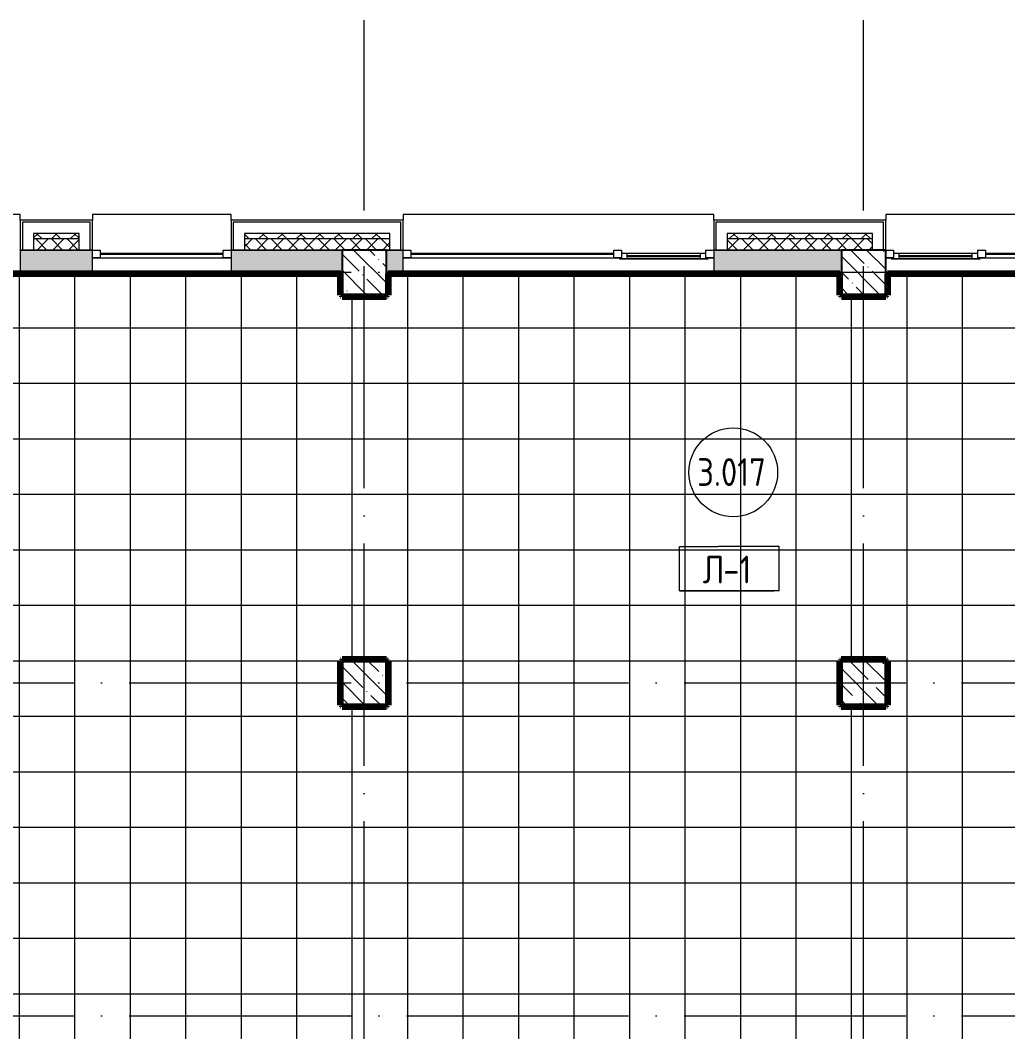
# Model space of a CAD drawing. Header units: millimetres. Extents: x 97 to 215964, y -4577 to 60645.
# Drawn here: x 96748 to 105648, y 51533 to 60645 of the extents above; entities that cross this region are included whole.
import ezdxf

# ---------------------------------------------------------------- set-up
doc = ezdxf.new("R2010")
doc.units = ezdxf.units.MM
doc.linetypes.add('ADSK_Линия сетки', pattern=[2500, 2000, -250, 0, -250])
for name, color, linetype, lineweight in [('A-AREA-____-IDEN', 2, 'Continuous', 20), ('A-FLOR-____-IDEN', 11, 'Continuous', 20), ('A-FLOR-____-PATT', 8, 'Continuous', 9), ('A-GLAZ-____-MCUT', 151, 'Continuous', 9), ('A-GLAZ-____-OTLN', 151, 'Continuous', 9), ('A-WALL-____-MCUT', 113, 'Continuous', 9), ('A-WALL-____-PATT', 111, 'Continuous', 9), ('A-WALL-FNSH-MCUT', 113, 'Continuous', 9), ('I-WALL-____-OTLN', 2, 'Continuous', 9), ('S-COLS-____-MCUT', 52, 'Continuous', 9), ('S-COLS-____-OTLN', 52, 'Continuous', 9), ('S-GRID-____-OTLN', 1, 'Continuous', 9)]:
    doc.layers.add(name, color=color, linetype=linetype, lineweight=lineweight)
doc.styles.add('GOST Common', font='GOST_Common.ttf', dxfattribs={"width": 0.9, "height": 250})

# ---------------------------------------------------------------- blocks, each defined once
blk = doc.blocks.new('Окно_СКБ_2Ст1 - Окно_СКБ_2Ст_2800_ОК11Л-29018712-О_АИ_ПП_8_400_Целиком')
at = {"layer": 'A-GLAZ-____-MCUT', "color": 90}
for p, q in [((-1400, -195), (-1400, -125)), ((-1400, -125), (-1330, -125)), ((-1330, -125), (-1330, -195)), ((-570, -155), (-1330, -155)), ((-1330, -155), (-1330, -195)), ((-1280, -205), (-1280, -155)), ((-620, -205), (-620, -155)), ((-570, -195), (-570, -125)), ((-570, -125), (-500, -125)), ((-570, -195), (-570, -155)), ((-500, -125), (-500, -195)), ((1330, -195), (1330, -125)), ((1330, -125), (1400, -125)), ((1400, -125), (1400, -195)), ((-1330, -195), (-1400, -195)), ((-1330, -195), (-1350, -195)), ((-1350, -195), (-1350, -205)), ((-1350, -205), (-550, -205)), ((-550, -205), (-1350, -205)), ((-500, -195), (-570, -195)), ((-550, -195), (-570, -195)), ((-550, -205), (-550, -195)), ((1400, -195), (1330, -195))]:
    blk.add_line(p, q, dxfattribs=at)
at = {"layer": 'A-GLAZ-____-MCUT', "color": 10, "lineweight": 5}
for p, q in [((-1280, -175), (-620, -175)), ((1330, -155), (-500, -155)), ((1330, -165), (-500, -165)), ((-620, -185), (-1280, -185))]:
    blk.add_line(p, q, dxfattribs=at)
at = {"layer": 'A-GLAZ-____-OTLN', "color": 10, "lineweight": 5}
for p, q in [((-1400, -195), (-1350, -195)), ((-550, -195), (1400, -195))]:
    blk.add_line(p, q, dxfattribs=at)
blk = doc.blocks.new('Окно_СКБ_2Ст1 - Окно_СКБ_2Ст_2800_ОК11-29018754-О_АИ_ПП_8_400_Целиком')
at = {"layer": 'A-GLAZ-____-MCUT', "color": 90}
for p, q in [((-1400, -195), (-1400, -125)), ((-1400, -125), (-1330, -125)), ((-1330, -125), (-1330, -195)), ((500, -195), (500, -125)), ((500, -125), (570, -125)), ((570, -125), (570, -195)), ((1330, -155), (570, -155)), ((570, -155), (570, -195)), ((620, -205), (620, -155)), ((1280, -205), (1280, -155)), ((1330, -195), (1330, -125)), ((1330, -125), (1400, -125)), ((1330, -195), (1330, -155)), ((1400, -125), (1400, -195)), ((-1330, -195), (-1400, -195)), ((570, -195), (500, -195)), ((570, -195), (550, -195)), ((550, -195), (550, -205)), ((550, -205), (1350, -205)), ((1350, -205), (550, -205)), ((1400, -195), (1330, -195)), ((1350, -195), (1330, -195)), ((1350, -205), (1350, -195))]:
    blk.add_line(p, q, dxfattribs=at)
at = {"layer": 'A-GLAZ-____-MCUT', "color": 10, "lineweight": 5}
for p, q in [((500, -155), (-1330, -155)), ((500, -165), (-1330, -165)), ((620, -175), (1280, -175)), ((1280, -185), (620, -185))]:
    blk.add_line(p, q, dxfattribs=at)
at = {"layer": 'A-GLAZ-____-OTLN', "color": 10, "lineweight": 5}
for p, q in [((-1400, -195), (550, -195)), ((1350, -195), (1400, -195))]:
    blk.add_line(p, q, dxfattribs=at)
blk = doc.blocks.new('WNW_Отлив1 - Отлив_металлический 2-28596055-О_АИ_ПП_8_400_Целиком')
at = {"layer": 'A-GLAZ-____-OTLN', "color": 10, "lineweight": 5}
for p, q in [((450, 320), (-450, 320)), ((-450, 320), (-450, 270)), ((450, 270), (450, 320))]:
    blk.add_line(p, q, dxfattribs=at)
blk = doc.blocks.new('WNW_Отлив1 - Отлив_металлический 2-28596384-О_АИ_ПП_8_400_Целиком')
at = {"layer": 'A-GLAZ-____-OTLN', "color": 10, "lineweight": 5}
for p, q in [((1400, 320), (-1400, 320)), ((-1400, 320), (-1400, 270)), ((1400, 270), (1400, 320))]:
    blk.add_line(p, q, dxfattribs=at)
blk = doc.blocks.new('BSC_Колонна _Прямоугольная - 400x400-V47-О_АИ_ПП_8_400_Целиком')
at = {"layer": 'S-COLS-____-OTLN', "lineweight": 5}
h = blk.add_hatch(dxfattribs=at)
h.set_pattern_fill('FP_56', color=256, style=0, pattern_type=2)
h.set_pattern_definition([(135, (-41049.98, -54675), (-142.5619, -142.5619), []), (135, (-40907.42, -54675), (-142.5619, -142.5619), [252.016, -50.403, 3.353, -47.05])])
h.paths.add_polyline_path([(-200, -200), (200, -200), (200, 200), (-200, 200)])
at = {"layer": 'S-COLS-____-MCUT', "color": 130, "lineweight": 25}
for p, q in [((200, 200), (-200, 200)), ((-200, 200), (-200, -200)), ((200, -200), (200, 200)), ((-200, -200), (200, -200))]:
    blk.add_line(p, q, dxfattribs=at)
blk = doc.blocks.new('BSC_Колонна _Прямоугольная - 400x400-V48-О_АИ_ПП_8_400_Целиком')
at = {"layer": 'S-COLS-____-OTLN', "lineweight": 5}
h = blk.add_hatch(dxfattribs=at)
h.set_pattern_fill('FP_57', color=256, style=0, pattern_type=2)
h.set_pattern_definition([(135, (-45549.98, -54675), (-142.5619, -142.5619), []), (135, (-45407.42, -54675), (-142.5619, -142.5619), [252.016, -50.403, 3.353, -47.05])])
h.paths.add_polyline_path([(-200, -200), (200, -200), (200, 200), (-200, 200)])
at = {"layer": 'S-COLS-____-MCUT', "color": 130, "lineweight": 25}
for p, q in [((200, 200), (-200, 200)), ((-200, 200), (-200, -200)), ((200, -200), (200, 200)), ((-200, -200), (200, -200))]:
    blk.add_line(p, q, dxfattribs=at)
blk = doc.blocks.new('BSC_Колонна _Прямоугольная - 400x400-V53-О_АИ_ПП_8_400_Целиком')
at = {"layer": 'S-COLS-____-OTLN', "lineweight": 5}
h = blk.add_hatch(dxfattribs=at)
h.set_pattern_fill('FP_62', color=256, style=0, pattern_type=2)
h.set_pattern_definition([(135, (-41049.98, -58375), (-142.5619, -142.5619), []), (135, (-40907.42, -58375), (-142.5619, -142.5619), [252.016, -50.403, 3.353, -47.05])])
h.paths.add_polyline_path([(-200, -200), (200, -200), (200, 200), (-200, 200)])
at = {"layer": 'S-COLS-____-MCUT', "color": 130, "lineweight": 25}
for p, q in [((200, 200), (-200, 200)), ((-200, 200), (-200, -200)), ((200, -200), (200, 200)), ((-200, -200), (200, -200))]:
    blk.add_line(p, q, dxfattribs=at)
blk = doc.blocks.new('BSC_Колонна _Прямоугольная - 400x400-V54-О_АИ_ПП_8_400_Целиком')
at = {"layer": 'S-COLS-____-OTLN', "lineweight": 5}
h = blk.add_hatch(dxfattribs=at)
h.set_pattern_fill('FP_63', color=256, style=0, pattern_type=2)
h.set_pattern_definition([(135, (-45549.98, -58375), (-142.5619, -142.5619), []), (135, (-45407.42, -58375), (-142.5619, -142.5619), [252.016, -50.403, 3.353, -47.05])])
h.paths.add_polyline_path([(-200, -200), (200, -200), (200, 200), (-200, 200), (-200, -116.8)])
at = {"layer": 'S-COLS-____-MCUT', "color": 130, "lineweight": 25}
for p, q in [((200, 200), (-200, 200)), ((-200, 200), (-200, -200)), ((200, -200), (200, 200)), ((-200, -200), (200, -200))]:
    blk.add_line(p, q, dxfattribs=at)
blk = doc.blocks.new('Окно_СКБ_1Ст1 - 120_Окно_СКБ_1Ст_1250_ОК14Л-29018784-О_АИ_ПП_8_400_Целиком')
at = {"layer": 'A-GLAZ-____-MCUT', "color": 90}
for p, q in [((-625, -195), (-625, -125)), ((-625, -125), (-555, -125)), ((-555, -125), (-555, -195)), ((555, -195), (555, -125)), ((555, -125), (625, -125)), ((625, -125), (625, -195)), ((-555, -195), (-625, -195)), ((625, -195), (555, -195))]:
    blk.add_line(p, q, dxfattribs=at)
at = {"layer": 'A-GLAZ-____-MCUT', "color": 10, "lineweight": 5}
for p, q in [((555, -155), (-555, -155)), ((555, -165), (-555, -165))]:
    blk.add_line(p, q, dxfattribs=at)
at = {"layer": 'A-GLAZ-____-OTLN', "color": 10, "lineweight": 5}
blk.add_line((-625, -195), (625, -195), dxfattribs=at)
blk = doc.blocks.new('WNW_Отлив1 - Отлив_металлический 2-28598996-О_АИ_ПП_8_400_Целиком')
at = {"layer": 'A-GLAZ-____-OTLN', "color": 10, "lineweight": 5}
for p, q in [((625, 320), (-625, 320)), ((-625, 320), (-625, 270)), ((625, 270), (625, 320))]:
    blk.add_line(p, q, dxfattribs=at)
blk = doc.blocks.new('0083_СОШ675_АР_R22_rvt-1-О_АИ_ПП_8_400_Целиком')
at = {"layer": 'A-WALL-____-PATT', "lineweight": 5}
h = blk.add_hatch(dxfattribs=at)
h.set_pattern_fill('FP_9', color=10, style=0, pattern_type=2)
h.set_pattern_definition([(135, (0, 0), (-84.85281, -84.85281), []), (225, (0, 0), (84.85281, -84.85281), [])])
h.paths.add_polyline_path([(69260, 58675), (69260, 58725), (63140.2, 58725), (63140.2, 58675), (68654.6, 58675)])
h.paths.add_polyline_path([(61700.2, 58675), (61700.2, 58725), (61290, 58725), (61290, 58675), (61422.4, 58675)])
h.paths.add_polyline_path([(60150, 58675), (60150, 58725), (52970.2, 58725), (52970.2, 58675), (59850.2, 58675)])
h.paths.add_polyline_path([(49930.2, 58675), (49930.2, 58725), (48670.2, 58725), (48670.2, 58675), (49788.2, 58675)])
h.paths.add_polyline_path([(51070.2, 58675), (51480.2, 58675), (51480.2, 58725), (51070.2, 58725)])
h.paths.add_polyline_path([(44320.2, 58675), (45630.2, 58675), (45630.2, 58725), (44320.2, 58725)])
h.paths.add_polyline_path([(41280.2, 58675), (41280.2, 58725), (39970.2, 58725), (39970.2, 58675), (40983.8, 58675)])
h.paths.add_polyline_path([(36930, 58675), (36930, 58725), (35620.2, 58725), (35620.2, 58675), (36581.7, 58675)])
h.paths.add_polyline_path([(38468.3, 58675), (38480.2, 58675), (38480.2, 58725), (38070, 58725), (38070, 58675)])
h.paths.add_polyline_path([(32179.5, 58675), (32580.2, 58675), (32580.2, 58725), (31270, 58725), (31270, 58675), (31550.6, 58675)])
h.paths.add_polyline_path([(28230, 58675), (28230, 58725), (24015, 58725), (24015, 58675), (27148.5, 58675)])
h.paths.add_polyline_path([(22025, 58675), (22525, 58675), (22525, 58725), (22025, 58725)])
h.paths.add_polyline_path([(20885, 58675), (20885, 58725), (12870, 58725), (12870, 58675), (20859.7, 58675)])
h.paths.add_polyline_path([(9539.8, 58675), (9830, 58675), (9830, 58725), (8870, 58725), (8870, 58675), (8911, 58675)])
h.paths.add_polyline_path([(7430, 58675), (7430, 58725), (-350, 58725), (-350, 58675), (7024.3, 58675)])
h = blk.add_hatch(dxfattribs=at)
h.set_pattern_fill('FP_16', color=10, style=0, pattern_type=2)
h.set_pattern_definition([(45, (0, 0), (-70.71068, 70.71068), []), (135, (0, 0), (-70.71068, -70.71068), [])])
h.paths.add_polyline_path([(69260, 58575), (69260, 58675), (63140.2, 58675), (63140.2, 58575), (69050, 58575)])
h.paths.add_polyline_path([(61290, 58575), (61700.2, 58575), (61700.2, 58675), (61290, 58675)])
h.paths.add_polyline_path([(59250, 58575), (60150, 58575), (60150, 58675), (52970.2, 58675), (52970.2, 58575), (58850, 58575)])
h.paths.add_polyline_path([(51480.2, 58575), (51480.2, 58675), (51070.2, 58675), (51070.2, 58575)])
h.paths.add_polyline_path([(49650, 58575), (49650, 58575), (49930.2, 58575), (49930.2, 58675), (48670.2, 58675), (48670.2, 58575), (49159.3, 58575)])
h.paths.add_polyline_path([(45350, 58575), (45350, 58575), (45630.2, 58575), (45630.2, 58675), (44320.2, 58675), (44320.2, 58575), (44757.1, 58575)])
h.paths.add_polyline_path([(41250, 58575), (41280.2, 58575), (41280.2, 58675), (39970.2, 58675), (39970.2, 58575), (40983.8, 58575)])
h.paths.add_polyline_path([(38468.3, 58575), (38480.2, 58575), (38480.2, 58675), (38070, 58675), (38070, 58575)])
h.paths.add_polyline_path([(36930, 58575), (36930, 58675), (35620.2, 58675), (35620.2, 58575), (36581.7, 58575)])
h.paths.add_polyline_path([(31725, 58575), (32580.2, 58575), (32580.2, 58675), (31270, 58675), (31270, 58575), (31550.6, 58575)])
h.paths.add_polyline_path([(27075, 58575), (28230, 58575), (28230, 58675), (24015, 58675), (24015, 58575), (25890.7, 58575)])
h.paths.add_polyline_path([(22525, 58575), (22525, 58675), (22025, 58675), (22025, 58575), (22431.9, 58575)])
h.paths.add_polyline_path([(20859.7, 58575), (20885, 58575), (20885, 58675), (12870, 58675), (12870, 58575), (19601.9, 58575)])
h.paths.add_polyline_path([(8870, 58575), (9830, 58575), (9830, 58675), (8870, 58675)])
h.paths.add_polyline_path([(7024.3, 58575), (7430, 58575), (7430, 58675), (-300, 58675), (-300, 58575), (4508.8, 58575)])
h = blk.add_hatch(dxfattribs=at)
h.set_pattern_fill('FP_69', color=10, style=0, pattern_type=2)
h.set_pattern_definition([(50, (0, 0), (364.3679, -31.8783), [38.1, -419.1]), (355, (0, 0), (-70.4859, 382.1133), [30.48, -335.28]), (100.451, (30.36, -2.66), (293.885, 350.2334), [32.38, -356.18]), (46.184, (0, 101.6), (542.1585, -84.0858), [57.15, -628.65]), (96.636, (45.2, 94.6), (474.805, 494.8554), [48.57, -534.27]), (351.184, (0, 101.6), (474.8102, 494.85), [45.72, -502.92]), (21, (50.8, 76.2), (303.2285, -204.5305), [38.1, -419.1]), (326, (50.8, 76.2), (123.6039, 368.376), [30.48, -335.28]), (71.451, (76.07, 59.16), (426.8341, 163.8427), [32.38, -356.18]), (37.5, (0, 0), (6.17665, 169.11015), [16.764, -314.452, 16.764, -323.596, -336.55]), (37.5, (0, 0), (6.17665, 169.11015), [-671.576, 16.764, -319.786]), (7.5, (0, 0), (133.63888, 200.3615), [16.764, -177.292, 16.764, -306.832, -128.27]), (7.5, (0, 0), (133.63888, 200.3615), [-517.652, 16.764, -111.506]), (327.5, (-113.28, 0), (271.18182, -11.45836), [16.764, -110.236, 16.764, -379.476, -525.78]), (327.5, (-113.28, 0), (271.18182, -11.45836), [-523.24, 16.764, -509.016]), (317.5, (-164.08, 0), (296.2585, 50.85285), [16.764, -148.336, 16.764, -246.38, -373.38]), (317.5, (-164.08, 0), (296.2585, 50.85285), [-428.244, 16.764, -356.616])])
h.paths.add_polyline_path([(69050, 58375), (69050, 58575), (63750, 58575), (63750, 58375), (68654.6, 58375)])
h.paths.add_polyline_path([(63309.1, 58375), (63350, 58375), (63350, 58575), (63020.2, 58575), (63020.2, 58375)])
h.paths.add_polyline_path([(61422.4, 58375), (61820.2, 58375), (61820.2, 58575), (61170, 58575), (61170, 58375)])
h.paths.add_polyline_path([(60270, 58375), (60270, 58575), (59250, 58575), (59250, 58375), (59850.2, 58375)])
h.paths.add_polyline_path([(58850, 58375), (58850, 58575), (54750, 58575), (54750, 58375), (58592.5, 58375)])
h.paths.add_polyline_path([(52850.2, 58375), (54350, 58375), (54350, 58575), (52850.2, 58575)])
h.paths.add_polyline_path([(51045.9, 58375), (51600.2, 58375), (51600.2, 58575), (50950.2, 58575), (50950.2, 58375)])
h.paths.add_polyline_path([(49650, 58375), (49650, 58575), (48550.2, 58575), (48550.2, 58375), (49159.3, 58375)])
h.paths.add_polyline_path([(50050, 58375), (50050.2, 58375), (50050, 58575)])
h.paths.add_polyline_path([(44757.1, 58375), (45350, 58375), (45350, 58575), (44200.2, 58575), (44200.2, 58375)])
h.paths.add_polyline_path([(41400.2, 58375), (41400.2, 58575), (41250, 58575), (41250, 58375)])
h.paths.add_polyline_path([(40355, 58375), (40850, 58375), (40850, 58575), (39850.2, 58575), (39850.2, 58375)])
h.paths.add_polyline_path([(37050, 58375), (37050, 58575), (36350, 58575), (36350, 58375), (36581.7, 58375)])
h.paths.add_polyline_path([(37950, 58375), (38600.2, 58375), (38600.2, 58575), (37950, 58575)])
h.paths.add_polyline_path([(35950, 58375), (35950, 58575), (35500.2, 58575), (35500.2, 58375)])
h.paths.add_polyline_path([(32700.2, 58375), (32700.2, 58575), (31725, 58575), (31725, 58375), (32179.5, 58375)])
at = {"layer": 'A-WALL-____-MCUT', "color": 10, "lineweight": 5}
for p, q in [((37970, 58825), (37970, 58575)), ((38580.2, 58825), (37970, 58825)), ((38580.2, 58575), (38580.2, 58825)), ((39870.2, 58825), (39870.2, 58575)), ((41380.2, 58825), (39870.2, 58825)), ((41380.2, 58575), (41380.2, 58825)), ((44220.2, 58825), (44220.2, 58575)), ((45730.2, 58825), (44220.2, 58825)), ((45730.2, 58575), (45730.2, 58825)), ((38070, 58725), (38070, 58675)), ((38480.2, 58725), (38070, 58725)), ((38480.2, 58675), (38480.2, 58725)), ((39970.2, 58725), (39970.2, 58675)), ((41280.2, 58725), (39970.2, 58725)), ((41280.2, 58675), (41280.2, 58725)), ((44320.2, 58725), (44320.2, 58675)), ((45630.2, 58725), (44320.2, 58725)), ((45630.2, 58675), (45630.2, 58725)), ((38070, 58675), (38070, 58575)), ((38480.2, 58675), (38070, 58675)), ((38480.2, 58575), (38480.2, 58675)), ((39970.2, 58675), (39970.2, 58575)), ((41280.2, 58675), (39970.2, 58675)), ((41280.2, 58575), (41280.2, 58675)), ((44320.2, 58675), (44320.2, 58575)), ((45630.2, 58675), (44320.2, 58675)), ((45630.2, 58575), (45630.2, 58675))]:
    blk.add_line(p, q, dxfattribs=at)
at = {"layer": 'A-WALL-____-MCUT', "color": 50, "lineweight": 13}
for p, q in [((37950, 58575), (37970, 58575)), ((37950, 58575), (37950, 58375)), ((37970, 58575), (37950, 58575)), ((37970, 58575), (38070, 58575)), ((38070, 58575), (37970, 58575)), ((38070, 58575), (38480.2, 58575)), ((38480.2, 58575), (38070, 58575)), ((38480.2, 58575), (38580.2, 58575)), ((38580.2, 58575), (38480.2, 58575)), ((38580.2, 58575), (38600.2, 58575)), ((38600.2, 58575), (38580.2, 58575)), ((38600.2, 58375), (38600.2, 58575)), ((39850.2, 58575), (39870.2, 58575)), ((39850.2, 58575), (39850.2, 58375)), ((39870.2, 58575), (39850.2, 58575)), ((39870.2, 58575), (39970.2, 58575)), ((39970.2, 58575), (39870.2, 58575)), ((39970.2, 58575), (40850, 58575)), ((40850, 58575), (39970.2, 58575)), ((41250, 58575), (41280.2, 58575)), ((41280.2, 58575), (41250, 58575)), ((41280.2, 58575), (41380.2, 58575)), ((41380.2, 58575), (41280.2, 58575)), ((41380.2, 58575), (41400.2, 58575)), ((41400.2, 58575), (41380.2, 58575)), ((41400.2, 58375), (41400.2, 58575)), ((44200.2, 58575), (44220.2, 58575)), ((44200.2, 58575), (44200.2, 58375)), ((44220.2, 58575), (44200.2, 58575)), ((44220.2, 58575), (44320.2, 58575)), ((44320.2, 58575), (44220.2, 58575)), ((44320.2, 58575), (45350, 58575)), ((45350, 58575), (44320.2, 58575)), ((45750, 58575), (45750.2, 58575)), ((45750.2, 58575), (45750, 58575)), ((45750.2, 58375), (45750.2, 58575)), ((37950, 58375), (38600.2, 58375)), ((39850.2, 58375), (40850, 58375)), ((41250, 58375), (41400.2, 58375)), ((44200.2, 58375), (45350, 58375)), ((45750, 58375), (45750.2, 58375))]:
    blk.add_line(p, q, dxfattribs=at)
at = {"layer": 'A-WALL-FNSH-MCUT', "color": 90}
for p, q in [((38600.2, 58845), (37950, 58845)), ((37950, 58845), (37950, 58575)), ((38600.2, 58575), (38600.2, 58845)), ((41400.2, 58845), (39850.2, 58845)), ((39850.2, 58845), (39850.2, 58575)), ((41400.2, 58575), (41400.2, 58845)), ((45750.2, 58845), (44200.2, 58845)), ((44200.2, 58845), (44200.2, 58575)), ((45750.2, 58575), (45750.2, 58845))]:
    blk.add_line(p, q, dxfattribs=at)
at = {"layer": 'I-WALL-____-OTLN', "color": 90}
for p, q in [((44200.2, 58375), (41400.2, 58375)), ((48550.2, 58375), (45750.2, 58375))]:
    blk.add_line(p, q, dxfattribs=at)
at = {"layer": 'A-GLAZ-____-OTLN', "color": 90, "lineweight": 9}
for name, p in [('WNW_Отлив1 - Отлив_металлический 2-28596055-О_АИ_ПП_8_400_Целиком', (37500, 58575)), ('WNW_Отлив1 - Отлив_металлический 2-28598996-О_АИ_ПП_8_400_Целиком', (39225.2, 58575)), ('WNW_Отлив1 - Отлив_металлический 2-28596384-О_АИ_ПП_8_400_Целиком', (42800.2, 58575)), ('WNW_Отлив1 - Отлив_металлический 2-28596384-О_АИ_ПП_8_400_Целиком', (47150.2, 58575)), ('Окно_СКБ_1Ст1 - 120_Окно_СКБ_1Ст_1250_ОК14Л-29018784-О_АИ_ПП_8_400_Целиком', (39225.2, 58700)), ('Окно_СКБ_2Ст1 - Окно_СКБ_2Ст_2800_ОК11-29018754-О_АИ_ПП_8_400_Целиком', (42800.2, 58700)), ('Окно_СКБ_2Ст1 - Окно_СКБ_2Ст_2800_ОК11Л-29018712-О_АИ_ПП_8_400_Целиком', (47150.2, 58700))]:
    blk.add_blockref(name, p, dxfattribs=at)
at = {"layer": 'S-COLS-____-OTLN', "color": 90, "lineweight": 9}
for name, p in [('BSC_Колонна _Прямоугольная - 400x400-V53-О_АИ_ПП_8_400_Целиком', (41050, 58375)), ('BSC_Колонна _Прямоугольная - 400x400-V54-О_АИ_ПП_8_400_Целиком', (45550, 58375)), ('BSC_Колонна _Прямоугольная - 400x400-V47-О_АИ_ПП_8_400_Целиком', (41050, 54675)), ('BSC_Колонна _Прямоугольная - 400x400-V48-О_АИ_ПП_8_400_Целиком', (45550, 54675))]:
    blk.add_blockref(name, p, dxfattribs=at)
blk = doc.blocks.new('ADSK_Марка_Перекрытие - Типоразмер_ADSK_Марка-158127-О_АИ_ПП_8_400_Целиком')
at = {"layer": 'A-FLOR-____-IDEN'}
for p, q in [((-4.5, 4), (-1, 4)), ((-4.5, 0), (-4.5, 4)), ((4.5, 4), (-1, 4)), ((4.5, 0), (4.5, 4)), ((4.5, 0), (-4.5, 0)), ((-4.5, 0), (4, 0))]:
    blk.add_line(p, q, dxfattribs=at)
blk = doc.blocks.new('ADSK_Марка_Помещение_ОдноЗначение - Номер-159740-О_АИ_ПП_8_400_Целиком')
at = {"layer": 'A-AREA-____-IDEN'}
blk.add_circle((0, 0), 4, dxfattribs=at)

msp = doc.modelspace()

# ---------------------------------------------------------------- hatches: boundary and pattern name
at = {"layer": 'A-FLOR-____-PATT'}
h = msp.add_hatch(dxfattribs=at)
h.set_pattern_fill('FP_199', color=256, style=0, pattern_type=2)
h.set_pattern_definition([(0, (109740.37, 54875), (0, 500), []), (90, (109740.37, 54875), (-500, 3e-14), [])])
h.paths.add_polyline_path([(113347.887824, 51375.000586), (113347.915173, 51374.999414), (113617.089904, 51374.999414)])
h.paths.add_polyline_path([(125947.887824, 51374.999414), (125947.887824, 51390.000586), (128047.865903, 51390.000586), (128047.865903, 54660.000586), (126587.910289, 54660.000586), (126587.910289, 54675), (125487.910289, 54675), (125487.910289, 54660.000586), (124717.887824, 54660.000586), (124717.881378, 54795), (123727.865903, 54795), (123727.865903, 54675), (123617.887824, 54675), (123617.887824, 54660.000586), (122562.875878, 54660.000586), (122562.875878, 54475), (122557.875878, 54475), (122557.875878, 54465), (122547.875878, 54465), (122547.865903, 54460), (122147.875878, 54460), (122147.865903, 54465), (122137.875878, 54465), (122137.875878, 54474.999414), (122132.875878, 54474.999414), (122132.875878, 58274.820999), (121887.875878, 58274.820999), (121887.875878, 58360.011786), (120477.865903, 58360.011786), (120477.865903, 58109.999414), (120462.865903, 58109.999414), (120462.887824, 57009.999414), (120477.865903, 57009.999414), (120477.865903, 54675.000586), (120472.865903, 54675.000586), (120472.865903, 54665.000586), (120462.865903, 54665.000586), (120462.865903, 54660.000586), (118062.865903, 54660.000586), (118062.865903, 54475.000586), (118057.865903, 54475), (118057.865903, 54465.000586), (118047.865903, 54465.000586), (118047.865903, 54460.000586), (117647.865903, 54460.000586), (117647.865903, 54465.000586), (117637.865903, 54465.000586), (117637.865903, 54475.000586), (117632.865903, 54475.000586), (117632.865903, 54655.001172), (117105.666932, 54655.001172), (117105.666932, 54660.000586), (113562.865903, 54660.000586), (113562.865903, 54475.000586), (113557.865903, 54475), (113557.865903, 54465.000586), (113547.865903, 54465.000586), (113547.865903, 54460.000586), (113147.865903, 54460.000586), (113147.865903, 54465.000586), (113137.865903, 54465.000586), (113137.865903, 54474.999414), (113132.865903, 54474.999414), (113132.865903, 54660.000586), (112277.865903, 54660.000586), (112277.865903, 54665.000586), (112267.865903, 54665.000586), (112267.865903, 54675.000586), (112262.865903, 54675.874627), (112262.865903, 55039.999414), (112277.865903, 55039.999414), (112277.865903, 55709.999414), (112262.865903, 55709.999414), (112262.865903, 56254.999414), (112277.865903, 56254.999414), (112277.865903, 56924.999414), (112262.865903, 56924.999414), (112262.865903, 57369.999414), (112277.865903, 57369.999414), (112277.865903, 58039.999414), (112262.865903, 58039.999414), (112262.865903, 58360), (108863.094875, 58360), (108863.094875, 58168.000586), (108858.094875, 58168.000586), (108858.094875, 58158.000586), (108848.094875, 58158.000586), (108847.865756, 58153.000586), (108447.865903, 58153.000586), (108447.844094, 58158.000586), (108437.865903, 58158.000586), (108437.865903, 58168.000586), (108432.865903, 58168.000586), (108432.865903, 58360), (104563.094875, 58360), (104563.094875, 58168.000586), (104558.094875, 58168.000586), (104558.094875, 58158.000586), (104548.094875, 58158.000586), (104547.865903, 58153.000586), (104147.887824, 58153.000586), (104147.844094, 58158.000586), (104137.887824, 58158.000586), (104137.887824, 58168.000586), (104132.887824, 58168.000586), (104132.887824, 58360), (100063.094875, 58360), (100063.094875, 58168.001172), (100058.094875, 58168.001172), (100058.094875, 58158.001172), (100048.094875, 58158.001172), (100047.844127, 58153.001172), (99647.865903, 58153.001172), (99647.844094, 58158.001172), (99637.865903, 58158.001172), (99637.865903, 58168.001172), (99632.865903, 58168.001172), (99632.865903, 58360.05818), (95163.116796, 58359.997374), (95163.116796, 58175.000586), (95158.116796, 58175), (95158.116796, 58165.000586), (95148.116796, 58165.000586), (95147.865803, 58160.000586), (94747.865903, 58160.000586), (94747.83858, 58165.000586), (94737.865903, 58165.000586), (94737.865903, 58175.000586), (94732.865903, 58175.903658), (94732.865903, 58360.05818), (91447.865903, 58359.153685), (91447.865903, 58099.999414), (91432.865903, 58099.999414), (91432.887824, 57429.999414), (91447.865903, 57429.999414), (91447.865903, 55609.999414), (91432.865903, 55609.999414), (91432.887824, 54939.999414), (91447.865903, 54939.999414), (91447.865903, 54374.999707), (91232.865903, 54374.999707), (91232.887824, 51674.999707), (91447.865903, 51674.999707), (91448.898748, 51390.000586), (95747.865903, 51390.000586), (95748.201936, 51374.999414), (98247.865903, 51374.999414), (98247.865903, 51390.000586), (105097.887824, 51390.000586), (105097.887824, 51375.000586), (106197.887824, 51374.999414), (106197.887824, 51390.000586), (111897.926742, 51390.000586), (111898.372184, 51374.999414), (112997.926742, 51374.999414), (112997.926742, 51390.000586), (114082.887824, 51390.000586), (114082.889081, 51375.000586), (116082.887824, 51374.999414), (116082.887824, 51390.000586), (124847.887824, 51390.000586), (124847.889934, 51375.000586), (124936.928693, 51375.000586)])
h.paths.add_polyline_path([(118167.865903, 51375), (118167.862527, 51375.000586), (118047.887824, 51375.000586)])
h.paths.add_polyline_path([(108586.050442, 54460), (108447.865903, 54460), (108447.865903, 54465), (108437.865903, 54465), (108437.865903, 54475), (108432.865903, 54475), (108432.865903, 54874.999414), (108437.865903, 54875), (108437.865903, 54885), (108447.865903, 54885), (108447.865903, 54890), (108847.843981, 54890), (108847.865903, 54885.000548), (108857.843981, 54885), (108857.843981, 54875), (108862.843981, 54874.124786), (108862.843981, 54474.999414), (108857.843981, 54474.999414), (108857.843981, 54465), (108847.843981, 54465), (108847.843981, 54460), (108763.581251, 54460)])
h.paths.add_polyline_path([(104147.865903, 54460), (104147.865903, 54465), (104137.865903, 54465), (104137.865903, 54474.999414), (104132.865903, 54475), (104132.865903, 54874.999414), (104137.865903, 54875), (104137.865903, 54885), (104147.865903, 54885), (104147.865903, 54890), (104547.843981, 54890), (104547.865903, 54885.000548), (104557.843981, 54885), (104557.843981, 54875), (104562.843981, 54874.999414), (104562.843981, 54475), (104557.843981, 54475), (104557.843981, 54465), (104547.843981, 54465), (104547.843981, 54460), (104484.408705, 54460)])
h.paths.add_polyline_path([(99647.865903, 54460), (99647.865903, 54465), (99637.865903, 54465), (99637.865903, 54475), (99632.865903, 54475), (99632.865903, 54874.999414), (99637.865903, 54875.000586), (99637.865903, 54885.000586), (99647.865903, 54885.000586), (99647.865903, 54890.000586), (100047.865803, 54890.000586), (100047.865903, 54885.000586), (100057.865903, 54885.000586), (100057.865903, 54875.000586), (100062.865903, 54874.999414), (100062.865903, 54475), (100057.865903, 54474.999414), (100057.865903, 54465), (100047.865903, 54465), (100047.865903, 54460), (100006.182048, 54460)])
h.paths.add_polyline_path([(94747.865903, 54460.000586), (94747.865903, 54465.000586), (94737.865903, 54465.000586), (94737.865903, 54475.000586), (94732.865903, 54475.000586), (94732.865903, 54875.000586), (94737.865903, 54875.000586), (94737.865903, 54885.000586), (94747.865903, 54885.000586), (94747.865903, 54890.000586), (95147.865903, 54890.000586), (95147.865903, 54885.000586), (95157.865903, 54885.000586), (95157.865903, 54875.000586), (95162.865903, 54874.999414), (95162.865903, 54474.999414), (95157.865903, 54474.999414), (95157.865903, 54465.000586), (95147.865903, 54465.000586), (95147.865903, 54460.000586), (95129.869685, 54460.000586)])
h.paths.add_polyline_path([(104183.890913, 58168.000586), (104548.094389, 58168.001072), (104547.865903, 58175), (104147.887824, 58174.638313), (104148.692441, 58168.000586)])
h.paths.add_polyline_path([(108847.017489, 58168.000586), (108848.094875, 58168.000586), (108847.865903, 58175.000586), (108447.865903, 58175), (108447.865903, 58168.000586), (108586.050442, 58168.000586)])
h.paths.add_polyline_path([(99781.731384, 58168.001172), (100048.094875, 58168.001172), (100047.843981, 58175), (99647.865903, 58175), (99647.865903, 58168.001172)])
h.paths.add_polyline_path([(95147.87909, 58175.000586), (95148.116796, 58175.011151), (95147.865903, 58175.000586)])
at = {"layer": 'A-WALL-____-PATT'}
for points in [[(99637.865903, 58365.05818), (99647.865903, 58365.05818), (99647.865903, 58375.05818), (95158.116796, 58375.05818), (95158.116796, 58365.05818), (99152.851451, 58365.05818)], [(99647.865903, 58168.001172), (99647.865903, 58365.05818), (99637.865903, 58365.05818), (99637.865903, 58168.001172)], [(100058.094875, 58168.001172), (100058.094875, 58365), (100048.094875, 58365), (100048.094875, 58168.001172)], [(104147.887824, 58168.000586), (104147.865903, 58365), (104137.887824, 58365), (104137.887824, 58168.000586), (104147.865903, 58168.000586)], [(104558.094875, 58158.000586), (104558.094875, 58365), (104548.094875, 58365), (104548.094875, 58158.000586)], [(99637.865903, 58158.001172), (100058.094875, 58158.001172), (100058.094875, 58168.001172), (99637.865903, 58168.001172)], [(104548.094875, 58158.000586), (104548.094875, 58168.000586), (104137.887824, 58168.000586), (104137.887824, 58158.000586), (104183.890913, 58158.000586)], [(100047.865903, 54875.000586), (100047.865903, 54885.000586), (99637.865903, 54885.000586), (99637.865903, 54875.000586), (99647.865903, 54875.000586)], [(99647.865903, 54465), (99647.865903, 54875), (99637.865917, 54875), (99637.865903, 54465)], [(100057.865903, 54475), (100057.865903, 54885.000586), (100047.865903, 54885.000586), (100047.865903, 54475)], [(104547.843981, 54875), (104547.843981, 54885), (104137.865903, 54885), (104137.865903, 54875), (104147.865903, 54875)], [(104147.865903, 54465), (104147.865903, 54875), (104137.865903, 54875), (104137.865903, 54465)], [(104557.843981, 54475), (104557.843981, 54885), (104547.843981, 54885), (104547.865903, 54475)], [(100047.865903, 54465), (100057.865903, 54465), (100057.865903, 54475), (99647.865903, 54475), (99647.865903, 54465)], [(104147.865903, 54465), (104557.843981, 54465), (104557.843981, 54475), (104147.865903, 54475)]]:
    msp.add_hatch(color=7, dxfattribs=at).paths.add_polyline_path(points)
h = msp.add_hatch(color=7, dxfattribs=at)
h.paths.add_polyline_path([(104137.887824, 58365), (104147.865903, 58365), (104147.865903, 58375), (102998.116796, 58375), (102998.116796, 58365), (103555.01098, 58365)])
h.paths.add_polyline_path([(100048.094875, 58365), (100198.116796, 58365), (100198.116796, 58375), (100047.865903, 58374.126258)])

# ---------------------------------------------------------------- linework, layer by layer
at = {"layer": 'A-WALL-____-MCUT', "color": 7}
for p, q in [((99647.865903, 58375.05818), (95148.116796, 58375.05818)), ((95158.116796, 58365.05818), (99637.865903, 58365.05818)), ((99637.865903, 58365.05818), (99637.865903, 58158.001172)), ((100047.843981, 58365), (100048.094875, 58365)), ((100198.116796, 58375), (100047.865903, 58375)), ((100048.094875, 58365), (100048.094875, 58168.001172)), ((100058.094875, 58365), (100198.116796, 58365)), ((100058.094875, 58158.001172), (100058.094875, 58365)), ((100198.116796, 58365), (100198.116796, 58375)), ((104147.865903, 58375), (102998.116796, 58375)), ((102998.116796, 58375), (102998.116796, 58365)), ((102998.116796, 58365), (104137.887824, 58365)), ((104137.887824, 58365), (104137.887824, 58158.000586)), ((104548.116796, 58375), (104547.865903, 58375)), ((104558.094875, 58365), (104547.865903, 58365)), ((104548.094875, 58365), (104548.094875, 58168.000586)), ((104548.116796, 58374.999414), (104548.116796, 58375)), ((104558.094875, 58158.000586), (104558.094875, 58365)), ((99637.865903, 58158.001172), (100058.094875, 58158.001172)), ((99647.865903, 58168.001172), (99647.865903, 58175.000586)), ((100048.094875, 58168.001172), (99647.865903, 58168.001172)), ((104137.887824, 58158.000586), (104558.094875, 58158.000586)), ((104147.887824, 58168.000586), (104147.887824, 58175.000586)), ((104548.094875, 58168.000586), (104147.887824, 58168.000586)), ((100057.865903, 54885.000586), (99637.865903, 54885.000586)), ((99637.865903, 54885.000586), (99637.865903, 54465)), ((100057.865903, 54465), (100057.865903, 54885.000586)), ((104557.843981, 54885), (104137.865903, 54885)), ((104137.865903, 54885), (104137.865903, 54465)), ((104557.843981, 54465), (104557.843981, 54885)), ((99637.865903, 54465), (100057.865903, 54465)), ((104137.865903, 54465), (104557.843981, 54465))]:
    msp.add_line(p, q, dxfattribs=at)
at = {"layer": 'I-WALL-____-OTLN', "color": 5, "lineweight": 90}
for p, q in [((99637.865903, 58360.05818), (95163.116796, 58360.05818)), ((99632.865903, 58168.001172), (99632.865903, 58365.05818)), ((100047.843981, 58360), (100048.094875, 58360)), ((104132.887824, 58360), (100063.094875, 58360)), ((100063.094875, 58360), (100063.094875, 58168.001172)), ((104132.887824, 58168.000586), (104132.887824, 58360)), ((104547.865903, 58360), (104548.094875, 58360)), ((108437.865903, 58360), (104563.094875, 58360)), ((104563.094875, 58360), (104563.094875, 58168.000586)), ((99632.865903, 58168.001172), (99637.865903, 58168.001172)), ((99647.865903, 58158.001172), (99647.865903, 58153.001172)), ((100048.094875, 58153.001172), (99647.865903, 58153.001172)), ((100048.094875, 58153.001172), (100048.094875, 58158.001172)), ((100058.094875, 58168.001172), (100063.094875, 58168.001172)), ((104132.887824, 58168.000586), (104137.887824, 58168.000586)), ((104147.887824, 58158.000586), (104147.887824, 58153.000586)), ((104548.094875, 58153.000586), (104147.887824, 58153.000586)), ((104548.094875, 58153.000586), (104548.094875, 58158.000586)), ((104558.094875, 58168.000586), (104563.094875, 58168.000586)), ((99632.865903, 54475), (99632.865903, 54875.000586)), ((99637.865903, 54875.000586), (99632.865903, 54875.000586)), ((99647.865903, 54890.000586), (100047.865903, 54890.000586)), ((99647.865903, 54890.000586), (99647.865903, 54885.000586)), ((100047.865903, 54885.000586), (100047.865903, 54890.000586)), ((100062.865903, 54875.000586), (100057.865903, 54875.000586)), ((100062.865903, 54875.000586), (100062.865903, 54475)), ((104132.865903, 54475), (104132.865903, 54875)), ((104137.865903, 54875), (104132.865903, 54875)), ((104147.865903, 54890), (104547.843981, 54890)), ((104147.865903, 54890), (104147.865903, 54885)), ((104547.843981, 54885), (104547.843981, 54890)), ((104562.843981, 54875), (104557.843981, 54875)), ((104562.843981, 54875), (104562.843981, 54475)), ((99632.865903, 54475), (99637.865903, 54475)), ((99647.865903, 54465), (99647.865903, 54460)), ((100047.865903, 54460), (99647.865903, 54460)), ((100047.865903, 54460), (100047.865903, 54465)), ((100057.865903, 54475), (100062.865903, 54475)), ((104132.865903, 54475), (104137.865903, 54475)), ((104147.865903, 54465), (104147.865903, 54460)), ((104547.843981, 54460), (104147.865903, 54460)), ((104547.843981, 54460), (104547.843981, 54465)), ((104557.843981, 54475), (104562.843981, 54475))]:
    msp.add_line(p, q, dxfattribs=at)
at = {"layer": 'I-WALL-____-OTLN'}
for p, q in [((100198.116796, 58375), (102998.116796, 58375)), ((102998.116796, 58365), (100198.116796, 58365)), ((104548.116796, 58375), (107348.116796, 58375)), ((104548.116796, 58374.999414), (104548.116796, 58365)), ((107348.116796, 58365), (104558.094875, 58365))]:
    msp.add_line(p, q, dxfattribs=at)
at = {"layer": 'S-GRID-____-OTLN', "linetype": 'ADSK_Линия сетки'}
for p, q in [((99847.887824, -3572.657751), (99847.887824, 60644.999414)), ((104347.887824, -3572.657751), (104347.887824, 60644.999414)), ((55228.336609, 58375.000586), (213876.441901, 58375.000586)), ((55228.336609, 54675.000586), (215146.441901, 54675.000586)), ((55228.336609, 51675.000586), (215146.441901, 51675.000586))]:
    msp.add_line(p, q, dxfattribs=at)

# ---------------------------------------------------------------- block references
at = {"color": 250, "lineweight": 5}
msp.add_blockref('0083_СОШ675_АР_R22_rvt-1-О_АИ_ПП_8_400_Целиком', (58797.887824, 0), dxfattribs=at)
at = {"layer": 'A-AREA-____-IDEN', "xscale": 99.99999999999993, "yscale": 99.99999999999993, "zscale": 99.99999999999993}
msp.add_blockref('ADSK_Марка_Помещение_ОдноЗначение - Номер-159740-О_АИ_ПП_8_400_Целиком', (103173.828558, 56571.876904), dxfattribs=at)
at = {"layer": 'A-FLOR-____-IDEN', "xscale": 99.99999999999993, "yscale": 99.99999999999993, "zscale": 99.99999999999993}
msp.add_blockref('ADSK_Марка_Перекрытие - Типоразмер_ADSK_Марка-158127-О_АИ_ПП_8_400_Целиком', (103138.268327, 55503.568942), dxfattribs=at)

# ---------------------------------------------------------------- texts
at = {"layer": 'A-AREA-____-IDEN', "lineweight": 9, "insert": (102848.471301, 56699.601976), "char_height": 250, "width": 800.8858125, "attachment_point": 1, "style": 'GOST Common'}
msp.add_mtext('3.017', dxfattribs=at)
at = {"layer": 'A-FLOR-____-IDEN', "lineweight": 9, "char_height": 250, "attachment_point": 1, "style": 'GOST Common'}
for s, insert, width in [('\\fGOST Common|b0|i0|c204|p34|;\\W.9;Л', (102898.587482, 55821.406516), 223.6708125), ('-1', (103083.134357, 55821.406516), 331.898625)]:
    msp.add_mtext(s, dxfattribs=dict(at, insert=insert, width=width))

doc.saveas('drawing.dxf')
